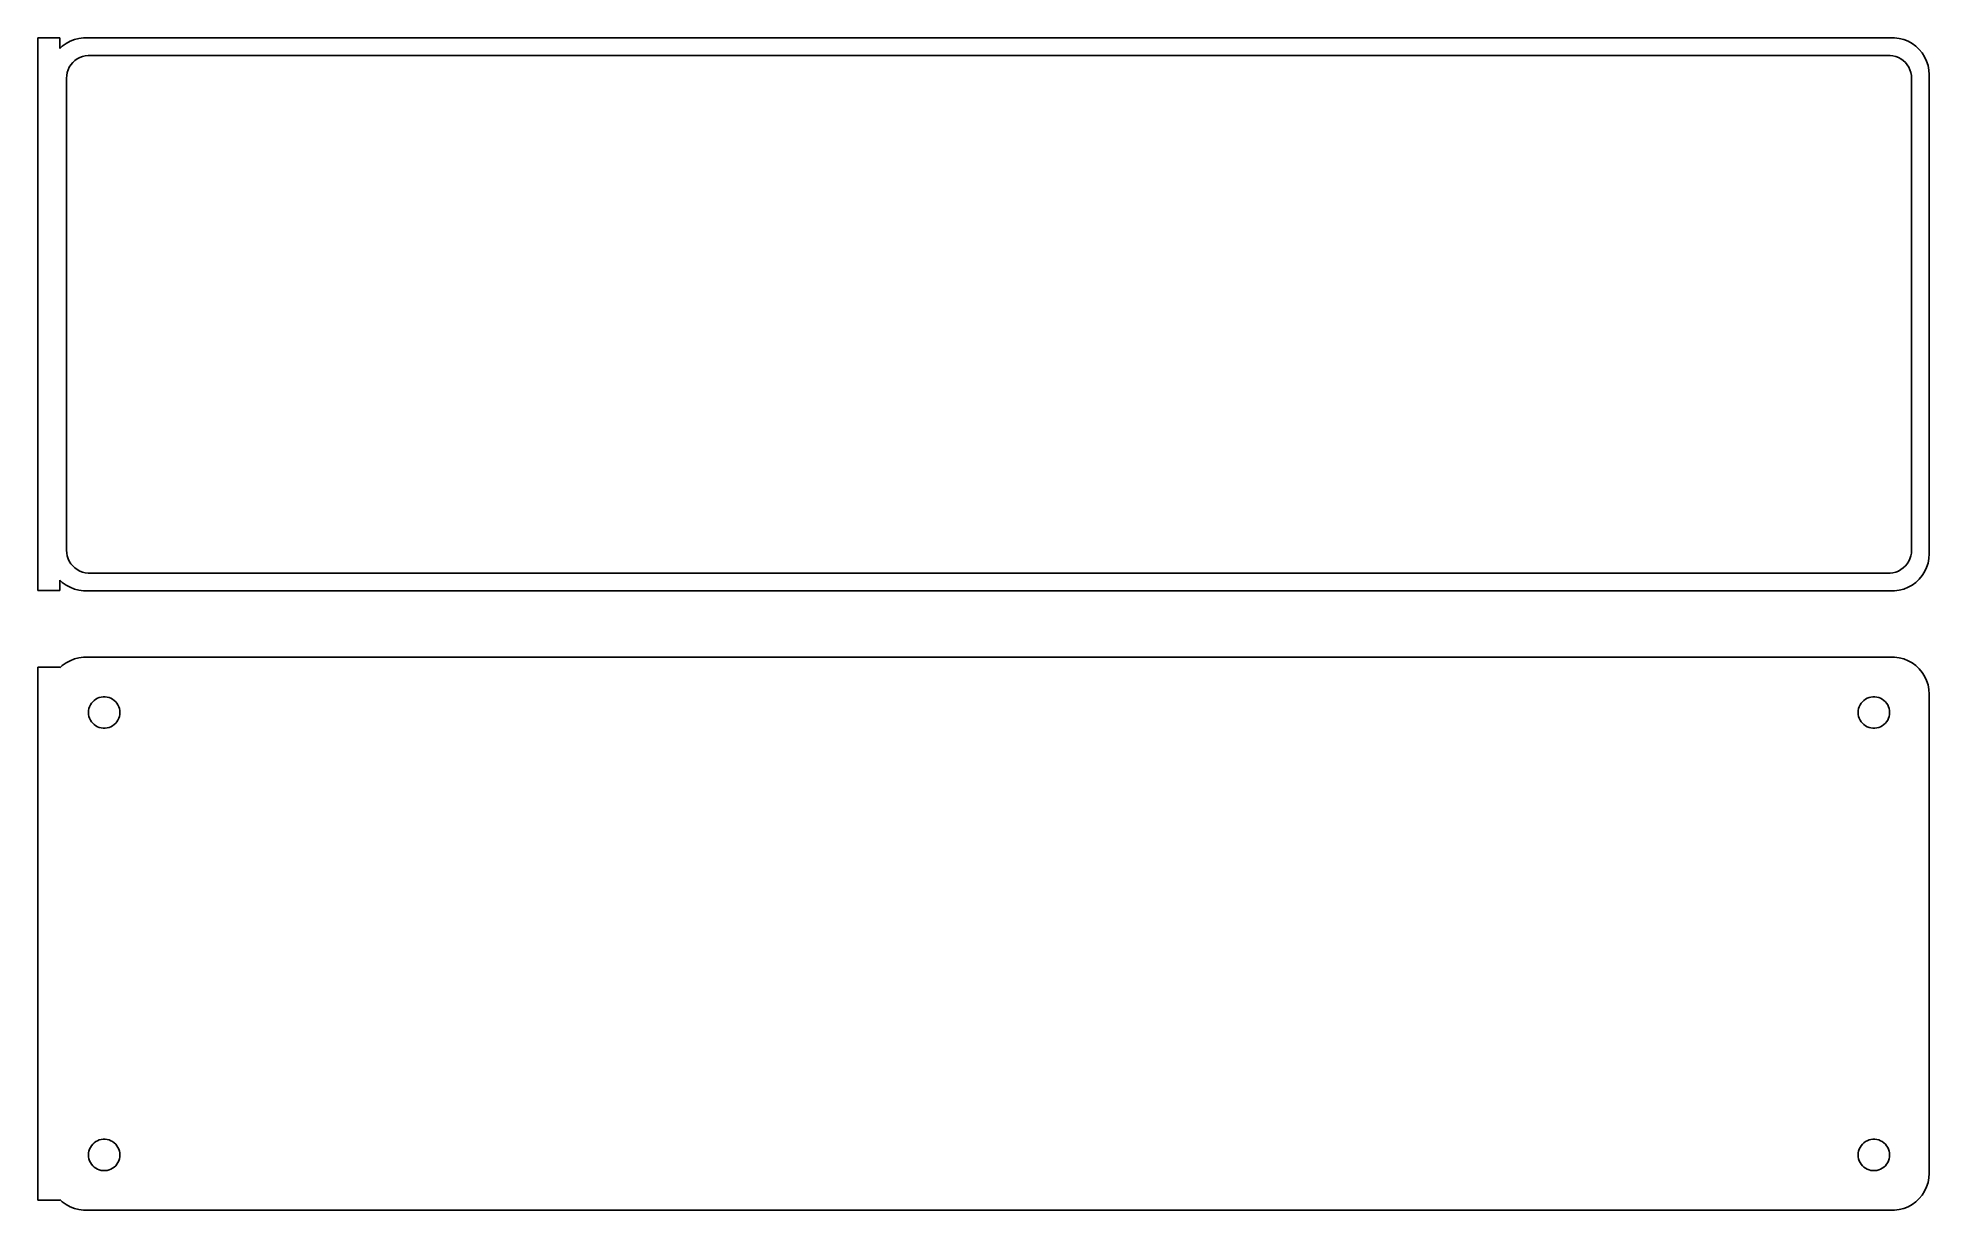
# Model space of a CAD drawing. Header units: metres. Extents: x -129 to 128, y 131 to 289.
import ezdxf

# ---------------------------------------------------------------- set-up
doc = ezdxf.new("R2010")
doc.units = ezdxf.units.M

msp = doc.modelspace()

# ---------------------------------------------------------------- linework, layer by layer
for p, q in [((-126, 289.479), (-129, 289.479)), ((-129, 289.479), (-129, 214.521)), ((-126, 288.059), (-126, 289.479)), ((-125.687, 288.353), (-126, 288.059)), ((-125.179, 288.722), (-125.687, 288.353)), ((-124.629, 289.024), (-125.179, 288.722)), ((-124.045, 289.255), (-124.629, 289.024)), ((-123.437, 289.411), (-124.045, 289.255)), ((-122.814, 289.49), (-123.437, 289.411)), ((122.814, 289.49), (-122.814, 289.49)), ((123.437, 289.411), (122.814, 289.49)), ((124.045, 289.255), (123.437, 289.411)), ((124.629, 289.024), (124.045, 289.255)), ((125.179, 288.722), (124.629, 289.024)), ((125.687, 288.353), (125.179, 288.722)), ((126.145, 287.923), (125.687, 288.353)), ((126.545, 287.439), (126.145, 287.923)), ((126.882, 286.909), (126.545, 287.439)), ((-125.088, 284.39), (-125.015, 284.774)), ((-125.015, 284.774), (-124.894, 285.146)), ((-124.894, 285.146), (-124.728, 285.5)), ((-124.728, 285.5), (-124.518, 285.83)), ((-124.518, 285.83), (-124.269, 286.131)), ((-124.269, 286.131), (-123.984, 286.399)), ((-123.984, 286.399), (-123.668, 286.628)), ((-123.668, 286.628), (-123.325, 286.817)), ((-123.325, 286.817), (-122.962, 286.961)), ((-122.962, 286.961), (-122.583, 287.058)), ((-122.583, 287.058), (-122.195, 287.107)), ((-122.195, 287.107), (122.195, 287.107)), ((122.195, 287.107), (122.583, 287.058)), ((122.583, 287.058), (122.962, 286.961)), ((122.962, 286.961), (123.325, 286.817)), ((123.325, 286.817), (123.668, 286.628)), ((123.668, 286.628), (123.984, 286.399)), ((123.984, 286.399), (124.269, 286.131)), ((124.269, 286.131), (124.518, 285.83)), ((124.518, 285.83), (124.728, 285.5)), ((124.728, 285.5), (124.894, 285.146)), ((124.894, 285.146), (125.015, 284.774)), ((125.015, 284.774), (125.088, 284.39)), ((127.149, 286.341), (126.882, 286.909)), ((127.343, 285.743), (127.149, 286.341)), ((127.461, 285.127), (127.343, 285.743)), ((127.5, 284.5), (127.461, 285.127)), ((-125.113, 284), (-125.088, 284.39)), ((-125.113, 220), (-125.113, 284)), ((125.088, 284.39), (125.113, 284)), ((125.113, 284), (125.113, 220)), ((127.5, 219.5), (127.5, 284.5)), ((-125.088, 219.61), (-125.113, 220)), ((-125.015, 219.226), (-125.088, 219.61)), ((-124.894, 218.854), (-125.015, 219.226)), ((-124.728, 218.5), (-124.894, 218.854)), ((-124.518, 218.17), (-124.728, 218.5)), ((-124.269, 217.869), (-124.518, 218.17)), ((124.518, 218.17), (124.269, 217.869)), ((124.728, 218.5), (124.518, 218.17)), ((124.894, 218.854), (124.728, 218.5)), ((125.015, 219.226), (124.894, 218.854)), ((125.088, 219.61), (125.015, 219.226)), ((125.113, 220), (125.088, 219.61)), ((127.149, 217.659), (127.343, 218.257)), ((127.343, 218.257), (127.461, 218.873)), ((127.461, 218.873), (127.5, 219.5)), ((-126, 214.521), (-126, 215.941)), ((-126, 215.941), (-125.687, 215.647)), ((-125.687, 215.647), (-125.179, 215.278)), ((-123.984, 217.601), (-124.269, 217.869)), ((-123.668, 217.372), (-123.984, 217.601)), ((-123.325, 217.183), (-123.668, 217.372)), ((-122.962, 217.039), (-123.325, 217.183)), ((-122.583, 216.942), (-122.962, 217.039)), ((-122.195, 216.893), (-122.583, 216.942)), ((122.195, 216.893), (-122.195, 216.893)), ((122.583, 216.942), (122.195, 216.893)), ((122.962, 217.039), (122.583, 216.942)), ((123.325, 217.183), (122.962, 217.039)), ((123.668, 217.372), (123.325, 217.183)), ((123.984, 217.601), (123.668, 217.372)), ((124.269, 217.869), (123.984, 217.601)), ((125.179, 215.278), (125.687, 215.647)), ((125.687, 215.647), (126.145, 216.077)), ((126.145, 216.077), (126.545, 216.561)), ((126.545, 216.561), (126.882, 217.091)), ((126.882, 217.091), (127.149, 217.659)), ((-129, 214.521), (-126, 214.521)), ((-125.179, 215.278), (-124.629, 214.976)), ((-124.629, 214.976), (-124.045, 214.745)), ((-124.045, 214.745), (-123.437, 214.589)), ((-123.437, 214.589), (-122.814, 214.51)), ((-122.814, 214.51), (122.814, 214.51)), ((122.814, 214.51), (123.437, 214.589)), ((123.437, 214.589), (124.045, 214.745)), ((124.045, 214.745), (124.629, 214.976)), ((124.629, 214.976), (125.179, 215.278)), ((-124.045, 205.255), (-124.629, 205.024)), ((-123.437, 205.411), (-124.045, 205.255)), ((-122.814, 205.49), (-123.437, 205.411)), ((122.814, 205.49), (-122.814, 205.49)), ((123.437, 205.411), (122.814, 205.49)), ((124.045, 205.255), (123.437, 205.411)), ((124.629, 205.024), (124.045, 205.255)), ((-126, 204.153), (-129, 204.153)), ((-129, 204.153), (-129, 131.847)), ((-125.687, 204.353), (-126, 204.059)), ((-126, 204.059), (-126, 204.153)), ((-125.179, 204.722), (-125.687, 204.353)), ((-124.629, 205.024), (-125.179, 204.722)), ((125.179, 204.722), (124.629, 205.024)), ((125.687, 204.353), (125.179, 204.722)), ((126.145, 203.923), (125.687, 204.353)), ((126.545, 203.439), (126.145, 203.923)), ((126.882, 202.909), (126.545, 203.439)), ((127.149, 202.341), (126.882, 202.909)), ((-120.66, 200.031), (-120.4, 200.097)), ((-120.4, 200.097), (-120.134, 200.131)), ((-120.134, 200.131), (-119.866, 200.131)), ((-119.866, 200.131), (-119.6, 200.097)), ((-119.6, 200.097), (-119.34, 200.031)), ((119.34, 200.031), (119.6, 200.097)), ((119.6, 200.097), (119.866, 200.131)), ((119.866, 200.131), (120.134, 200.131)), ((120.134, 200.131), (120.4, 200.097)), ((120.4, 200.097), (120.66, 200.031)), ((127.343, 201.743), (127.149, 202.341)), ((127.461, 201.127), (127.343, 201.743)), ((127.5, 200.5), (127.461, 201.127)), ((127.5, 135.5), (127.5, 200.5)), ((-122.135, 198), (-122.118, 198.268)), ((-122.118, 197.732), (-122.135, 198)), ((-122.118, 198.268), (-122.068, 198.531)), ((-122.068, 197.469), (-122.118, 197.732)), ((-122.068, 198.531), (-121.985, 198.786)), ((-121.985, 198.786), (-121.871, 199.029)), ((-121.871, 199.029), (-121.727, 199.255)), ((-121.727, 199.255), (-121.557, 199.462)), ((-121.557, 199.462), (-121.361, 199.645)), ((-121.361, 199.645), (-121.144, 199.803)), ((-121.144, 199.803), (-120.909, 199.932)), ((-120.909, 199.932), (-120.66, 200.031)), ((-119.34, 200.031), (-119.091, 199.932)), ((-119.091, 199.932), (-118.856, 199.803)), ((-118.856, 199.803), (-118.639, 199.645)), ((-118.639, 199.645), (-118.443, 199.462)), ((-118.443, 199.462), (-118.273, 199.255)), ((-118.273, 199.255), (-118.129, 199.029)), ((-118.129, 199.029), (-118.015, 198.786)), ((-118.015, 198.786), (-117.932, 198.531)), ((-117.932, 198.531), (-117.882, 198.268)), ((-117.882, 197.732), (-117.932, 197.469)), ((-117.882, 198.268), (-117.865, 198)), ((-117.865, 198), (-117.882, 197.732)), ((117.865, 198), (117.882, 198.268)), ((117.882, 197.732), (117.865, 198)), ((117.882, 198.268), (117.932, 198.531)), ((117.932, 197.469), (117.882, 197.732)), ((117.932, 198.531), (118.015, 198.786)), ((118.015, 198.786), (118.129, 199.029)), ((118.129, 199.029), (118.273, 199.255)), ((118.273, 199.255), (118.443, 199.462)), ((118.443, 199.462), (118.639, 199.645)), ((118.639, 199.645), (118.856, 199.803)), ((118.856, 199.803), (119.091, 199.932)), ((119.091, 199.932), (119.34, 200.031)), ((120.66, 200.031), (120.909, 199.932)), ((120.909, 199.932), (121.144, 199.803)), ((121.144, 199.803), (121.361, 199.645)), ((121.361, 199.645), (121.557, 199.462)), ((121.557, 199.462), (121.727, 199.255)), ((121.727, 199.255), (121.871, 199.029)), ((121.871, 199.029), (121.985, 198.786)), ((121.985, 198.786), (122.068, 198.531)), ((122.068, 198.531), (122.118, 198.268)), ((122.118, 197.732), (122.068, 197.469)), ((122.118, 198.268), (122.135, 198)), ((122.135, 198), (122.118, 197.732)), ((-121.985, 197.214), (-122.068, 197.469)), ((-121.871, 196.971), (-121.985, 197.214)), ((-121.727, 196.745), (-121.871, 196.971)), ((-121.557, 196.538), (-121.727, 196.745)), ((-121.361, 196.355), (-121.557, 196.538)), ((-121.144, 196.197), (-121.361, 196.355)), ((-120.909, 196.068), (-121.144, 196.197)), ((-120.66, 195.969), (-120.909, 196.068)), ((-120.4, 195.903), (-120.66, 195.969)), ((-120.134, 195.869), (-120.4, 195.903)), ((-119.866, 195.869), (-120.134, 195.869)), ((-119.6, 195.903), (-119.866, 195.869)), ((-119.34, 195.969), (-119.6, 195.903)), ((-119.091, 196.068), (-119.34, 195.969)), ((-118.856, 196.197), (-119.091, 196.068)), ((-118.639, 196.355), (-118.856, 196.197)), ((-118.443, 196.538), (-118.639, 196.355)), ((-118.273, 196.745), (-118.443, 196.538)), ((-118.129, 196.971), (-118.273, 196.745)), ((-118.015, 197.214), (-118.129, 196.971)), ((-117.932, 197.469), (-118.015, 197.214)), ((118.015, 197.214), (117.932, 197.469)), ((118.129, 196.971), (118.015, 197.214)), ((118.273, 196.745), (118.129, 196.971)), ((118.443, 196.538), (118.273, 196.745)), ((118.639, 196.355), (118.443, 196.538)), ((118.856, 196.197), (118.639, 196.355)), ((119.091, 196.068), (118.856, 196.197)), ((119.34, 195.969), (119.091, 196.068)), ((119.6, 195.903), (119.34, 195.969)), ((119.866, 195.869), (119.6, 195.903)), ((120.134, 195.869), (119.866, 195.869)), ((120.4, 195.903), (120.134, 195.869)), ((120.66, 195.969), (120.4, 195.903)), ((120.909, 196.068), (120.66, 195.969)), ((121.144, 196.197), (120.909, 196.068)), ((121.361, 196.355), (121.144, 196.197)), ((121.557, 196.538), (121.361, 196.355)), ((121.727, 196.745), (121.557, 196.538)), ((121.871, 196.971), (121.727, 196.745)), ((121.985, 197.214), (121.871, 196.971)), ((122.068, 197.469), (121.985, 197.214)), ((-122.118, 138.268), (-122.068, 138.531)), ((-122.068, 138.531), (-121.985, 138.786)), ((-121.985, 138.786), (-121.871, 139.029)), ((-121.871, 139.029), (-121.727, 139.255)), ((-121.727, 139.255), (-121.557, 139.462)), ((-121.557, 139.462), (-121.361, 139.645)), ((-121.361, 139.645), (-121.144, 139.803)), ((-121.144, 139.803), (-120.909, 139.932)), ((-120.909, 139.932), (-120.66, 140.031)), ((-120.66, 140.031), (-120.4, 140.097)), ((-120.4, 140.097), (-120.134, 140.131)), ((-120.134, 140.131), (-119.866, 140.131)), ((-119.866, 140.131), (-119.6, 140.097)), ((-119.6, 140.097), (-119.34, 140.031)), ((-119.34, 140.031), (-119.091, 139.932)), ((-119.091, 139.932), (-118.856, 139.803)), ((-118.856, 139.803), (-118.639, 139.645)), ((-118.639, 139.645), (-118.443, 139.462)), ((-118.443, 139.462), (-118.273, 139.255)), ((-118.273, 139.255), (-118.129, 139.029)), ((-118.129, 139.029), (-118.015, 138.786)), ((-118.015, 138.786), (-117.932, 138.531)), ((-117.932, 138.531), (-117.882, 138.268)), ((117.882, 138.268), (117.932, 138.531)), ((117.932, 138.531), (118.015, 138.786)), ((118.015, 138.786), (118.129, 139.029)), ((118.129, 139.029), (118.273, 139.255)), ((118.273, 139.255), (118.443, 139.462)), ((118.443, 139.462), (118.639, 139.645)), ((118.639, 139.645), (118.856, 139.803)), ((118.856, 139.803), (119.091, 139.932)), ((119.091, 139.932), (119.34, 140.031)), ((119.34, 140.031), (119.6, 140.097)), ((119.6, 140.097), (119.866, 140.131)), ((119.866, 140.131), (120.134, 140.131)), ((120.134, 140.131), (120.4, 140.097)), ((120.4, 140.097), (120.66, 140.031)), ((120.66, 140.031), (120.909, 139.932)), ((120.909, 139.932), (121.144, 139.803)), ((121.144, 139.803), (121.361, 139.645)), ((121.361, 139.645), (121.557, 139.462)), ((121.557, 139.462), (121.727, 139.255)), ((121.727, 139.255), (121.871, 139.029)), ((121.871, 139.029), (121.985, 138.786)), ((121.985, 138.786), (122.068, 138.531)), ((122.068, 138.531), (122.118, 138.268)), ((-122.135, 138), (-122.118, 138.268)), ((-122.118, 137.732), (-122.135, 138)), ((-122.068, 137.469), (-122.118, 137.732)), ((-121.985, 137.214), (-122.068, 137.469)), ((-121.871, 136.971), (-121.985, 137.214)), ((-121.727, 136.745), (-121.871, 136.971)), ((-121.557, 136.538), (-121.727, 136.745)), ((-121.361, 136.355), (-121.557, 136.538)), ((-121.144, 136.197), (-121.361, 136.355)), ((-120.909, 136.068), (-121.144, 136.197)), ((-120.66, 135.969), (-120.909, 136.068)), ((-120.4, 135.903), (-120.66, 135.969)), ((-119.34, 135.969), (-119.6, 135.903)), ((-119.091, 136.068), (-119.34, 135.969)), ((-118.856, 136.197), (-119.091, 136.068)), ((-118.639, 136.355), (-118.856, 136.197)), ((-118.443, 136.538), (-118.639, 136.355)), ((-118.273, 136.745), (-118.443, 136.538)), ((-118.129, 136.971), (-118.273, 136.745)), ((-118.015, 137.214), (-118.129, 136.971)), ((-117.932, 137.469), (-118.015, 137.214)), ((-117.882, 137.732), (-117.932, 137.469)), ((-117.882, 138.268), (-117.865, 138)), ((-117.865, 138), (-117.882, 137.732)), ((117.865, 138), (117.882, 138.268)), ((117.882, 137.732), (117.865, 138)), ((117.932, 137.469), (117.882, 137.732)), ((118.015, 137.214), (117.932, 137.469)), ((118.129, 136.971), (118.015, 137.214)), ((118.273, 136.745), (118.129, 136.971)), ((118.443, 136.538), (118.273, 136.745)), ((118.639, 136.355), (118.443, 136.538)), ((118.856, 136.197), (118.639, 136.355)), ((119.091, 136.068), (118.856, 136.197)), ((119.34, 135.969), (119.091, 136.068)), ((119.6, 135.903), (119.34, 135.969)), ((120.66, 135.969), (120.4, 135.903)), ((120.909, 136.068), (120.66, 135.969)), ((121.144, 136.197), (120.909, 136.068)), ((121.361, 136.355), (121.144, 136.197)), ((121.557, 136.538), (121.361, 136.355)), ((121.727, 136.745), (121.557, 136.538)), ((121.871, 136.971), (121.727, 136.745)), ((121.985, 137.214), (121.871, 136.971)), ((122.068, 137.469), (121.985, 137.214)), ((122.118, 137.732), (122.068, 137.469)), ((122.118, 138.268), (122.135, 138)), ((122.135, 138), (122.118, 137.732)), ((-120.134, 135.869), (-120.4, 135.903)), ((-119.866, 135.869), (-120.134, 135.869)), ((-119.6, 135.903), (-119.866, 135.869)), ((119.866, 135.869), (119.6, 135.903)), ((120.134, 135.869), (119.866, 135.869)), ((120.4, 135.903), (120.134, 135.869)), ((126.882, 133.091), (127.149, 133.659)), ((127.149, 133.659), (127.343, 134.257)), ((127.343, 134.257), (127.461, 134.873)), ((127.461, 134.873), (127.5, 135.5)), ((-129, 131.847), (-126, 131.847)), ((-126, 131.847), (-126, 131.941)), ((-126, 131.941), (-125.687, 131.647)), ((-125.687, 131.647), (-125.179, 131.278)), ((-125.179, 131.278), (-124.629, 130.976)), ((-124.629, 130.976), (-124.045, 130.745)), ((124.045, 130.745), (124.629, 130.976)), ((124.629, 130.976), (125.179, 131.278)), ((125.179, 131.278), (125.687, 131.647)), ((125.687, 131.647), (126.145, 132.077)), ((126.145, 132.077), (126.545, 132.561)), ((126.545, 132.561), (126.882, 133.091)), ((-124.045, 130.745), (-123.437, 130.589)), ((-123.437, 130.589), (-122.814, 130.51)), ((-122.814, 130.51), (122.814, 130.51)), ((122.814, 130.51), (123.437, 130.589)), ((123.437, 130.589), (124.045, 130.745))]:
    msp.add_line(p, q)

doc.saveas('drawing.dxf')
